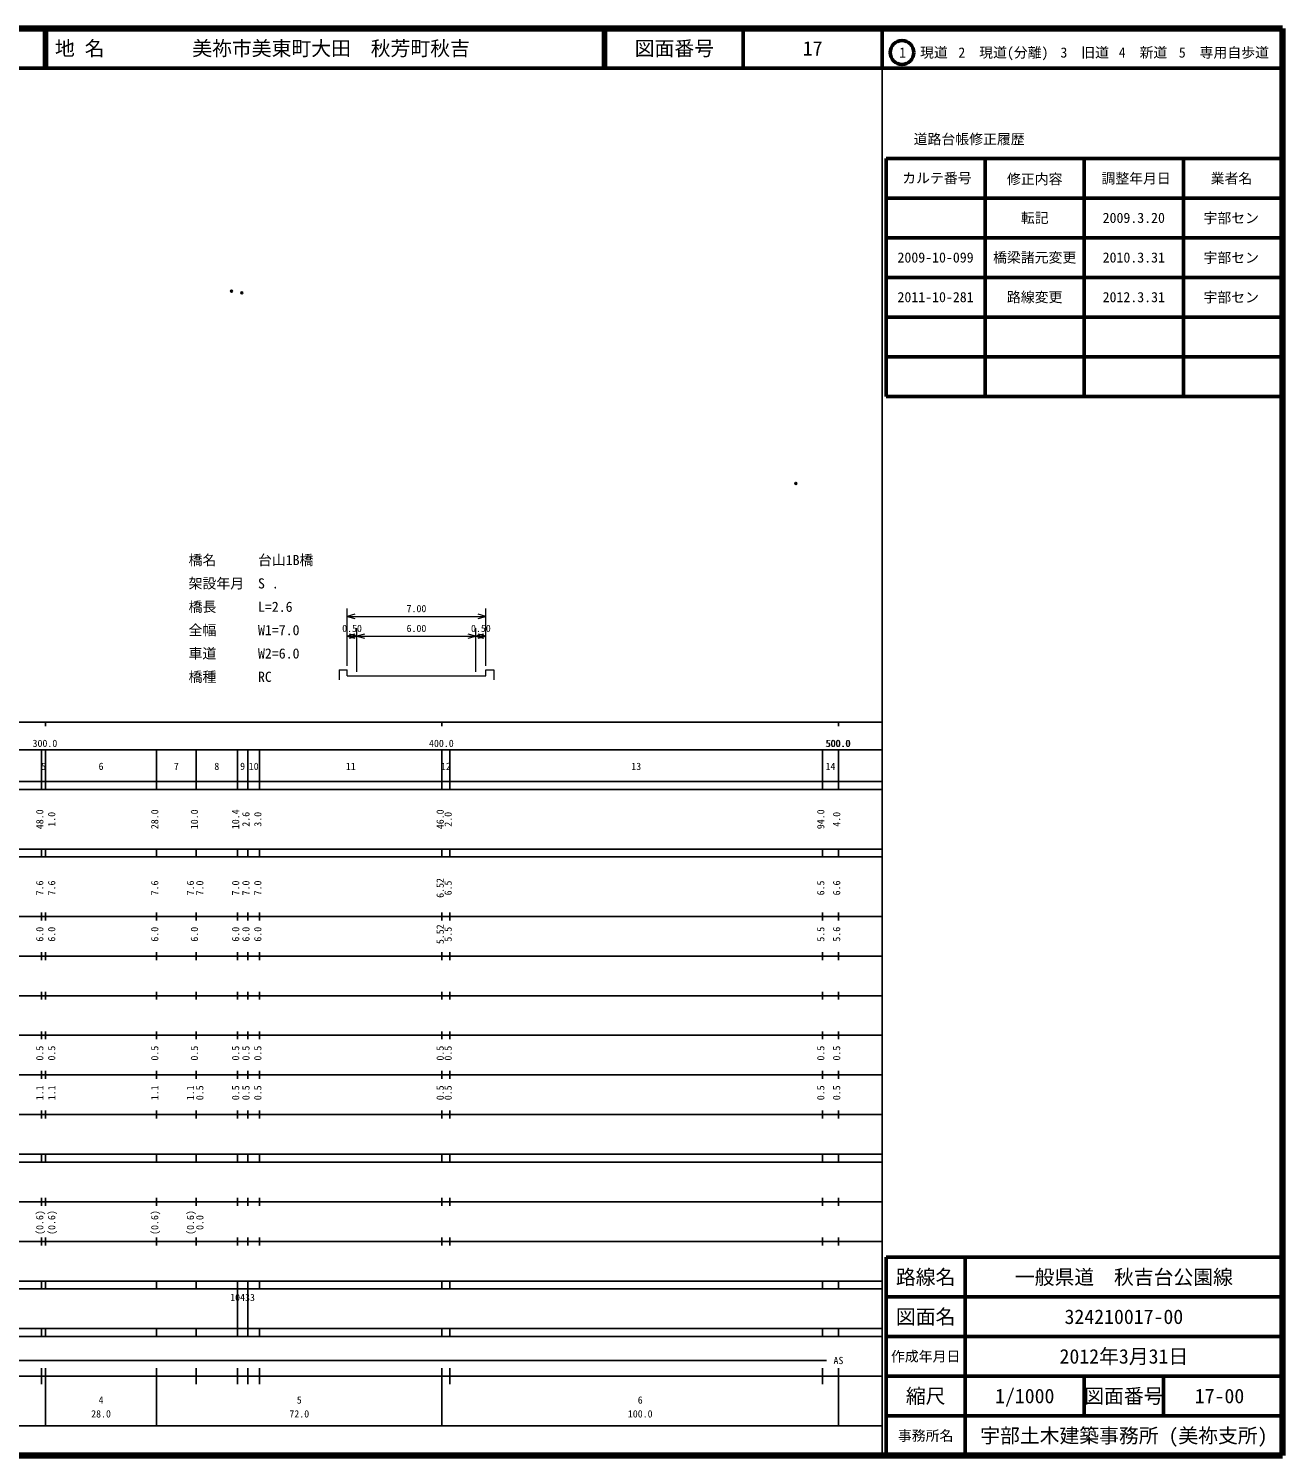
# Model space of a CAD drawing. Units: millimetres on the paper, with parts at other scales. Extents: x 40 to 680, y 20 to 380.
# Drawn here: x 363.7 to 680, y 20 to 380 of the extents above; entities that cross this region are included whole.
import ezdxf
from ezdxf.enums import TextEntityAlignment as Align

# ---------------------------------------------------------------- set-up
doc = ezdxf.new("R2010")
doc.units = ezdxf.units.MM
doc.header["$PDMODE"] = 32
doc.header["$PDSIZE"] = 0.5
doc.layers.add('S-OTRS', color=6, linetype='Continuous')
doc.layers.add('S-TTL-TXT', color=7, linetype='Continuous')
for name, color, linetype, lineweight in [('S-STR-HTXT', 7, 'Continuous', 13), ('S-TTL', 2, 'Continuous', 140), ('S-TTL-BAND', 7, 'Continuous', 25), ('S-TTL-FRAM', 2, 'Continuous', 50), ('S-TTL-LINE', 7, 'Continuous', 50)]:
    doc.layers.add(name, color=color, linetype=linetype, lineweight=lineweight)
doc.styles.add('ＭＳ ゴシック', font='')
doc.styles.get('ＭＳ ゴシック').set_extended_font_data('MS Gothic')

msp = doc.modelspace()

# ---------------------------------------------------------------- linework, layer by layer
at = {"layer": 'S-OTRS'}
for p in [(414.923, 313.765), (417.486, 313.33), (557.266, 265.239)]:
    msp.add_point(p, dxfattribs=at)
at = {"layer": 'S-STR-HTXT'}
for p, q in [((444.061, 219.199), (444.061, 233.699)), ((445.993, 232.217), (444.061, 231.699)), ((444.061, 231.699), (479.061, 231.699)), ((444.061, 231.699), (445.993, 231.182)), ((479.061, 231.699), (477.13, 232.217)), ((477.13, 231.182), (479.061, 231.699)), ((479.061, 219.199), (479.061, 233.699)), ((445.993, 227.217), (444.061, 226.699)), ((446.561, 226.699), (444.63, 227.217)), ((446.561, 217.699), (446.561, 228.699)), ((448.493, 227.217), (446.561, 226.699)), ((476.561, 226.699), (474.63, 227.217)), ((476.561, 217.699), (476.561, 228.699)), ((478.493, 227.217), (476.561, 226.699)), ((479.061, 226.699), (477.13, 227.217)), ((444.061, 226.699), (446.561, 226.699)), ((444.061, 226.699), (445.993, 226.182)), ((444.63, 226.182), (446.561, 226.699)), ((446.561, 226.699), (476.561, 226.699)), ((446.561, 226.699), (448.493, 226.182)), ((474.63, 226.182), (476.561, 226.699)), ((476.561, 226.699), (479.061, 226.699)), ((476.561, 226.699), (478.493, 226.182)), ((477.13, 226.182), (479.061, 226.699)), ((442.061, 218.199), (444.061, 218.199)), ((442.061, 218.199), (442.061, 215.699)), ((444.061, 216.699), (444.061, 218.199)), ((444.061, 216.699), (446.561, 216.699)), ((446.561, 216.699), (476.561, 216.699)), ((476.561, 216.699), (479.061, 216.699)), ((479.061, 216.699), (479.061, 218.199)), ((479.061, 218.199), (481.061, 218.199)), ((481.061, 218.199), (481.061, 215.699))]:
    msp.add_line(p, q, dxfattribs=at)
at = {"layer": 'S-TTL'}
for p, q in [((680, 380), (40, 380)), ((680, 20), (680, 380)), ((40, 20), (680, 20))]:
    msp.add_line(p, q, dxfattribs=at)
at = {"layer": 'S-TTL-BAND'}
for p, q in [((579, 20), (579, 370)), ((40, 205), (579, 205)), ((368, 205), (368, 204)), ((468, 205), (468, 204)), ((568, 205), (568, 204)), ((68, 198), (579, 198)), ((367, 188), (367, 198)), ((368, 188), (368, 198)), ((396, 188), (396, 198)), ((406, 188), (406, 198)), ((416.4, 188), (416.4, 198)), ((419, 188), (419, 198)), ((422, 188), (422, 198)), ((468, 188), (468, 198)), ((470, 188), (470, 198)), ((564, 188), (564, 198)), ((568, 188), (568, 198)), ((40, 190), (579, 190)), ((40, 188), (579, 188)), ((40, 173), (579, 173)), ((367, 171), (367, 173)), ((368, 171), (368, 173)), ((396, 171), (396, 173)), ((406, 171), (406, 173)), ((416.4, 171), (416.4, 173)), ((419, 171), (419, 173)), ((422, 171), (422, 173)), ((468, 171), (468, 173)), ((470, 171), (470, 173)), ((564, 171), (564, 173)), ((568, 171), (568, 173)), ((40, 171), (579, 171)), ((40, 156), (579, 156)), ((367, 155), (367, 157)), ((368, 155), (368, 157)), ((396, 155), (396, 157)), ((406, 155), (406, 157)), ((416.4, 155), (416.4, 157)), ((419, 155), (419, 157)), ((422, 155), (422, 157)), ((468, 155), (468, 157)), ((470, 155), (470, 157)), ((564, 155), (564, 157)), ((568, 155), (568, 157)), ((46, 146), (579, 146)), ((367, 145), (367, 147)), ((368, 145), (368, 147)), ((396, 145), (396, 147)), ((406, 145), (406, 147)), ((416.4, 145), (416.4, 147)), ((419, 145), (419, 147)), ((422, 145), (422, 147)), ((468, 145), (468, 147)), ((470, 145), (470, 147)), ((564, 145), (564, 147)), ((568, 145), (568, 147)), ((367, 135), (367, 137)), ((368, 135), (368, 137)), ((396, 135), (396, 137)), ((406, 135), (406, 137)), ((416.4, 135), (416.4, 137)), ((419, 135), (419, 137)), ((422, 135), (422, 137)), ((468, 135), (468, 137)), ((470, 135), (470, 137)), ((564, 135), (564, 137)), ((568, 135), (568, 137)), ((52, 136), (579, 136)), ((46, 126), (579, 126)), ((367, 125), (367, 127)), ((368, 125), (368, 127)), ((396, 125), (396, 127)), ((406, 125), (406, 127)), ((416.4, 125), (416.4, 127)), ((419, 125), (419, 127)), ((422, 125), (422, 127)), ((468, 125), (468, 127)), ((470, 125), (470, 127)), ((564, 125), (564, 127)), ((568, 125), (568, 127)), ((52, 116), (579, 116)), ((367, 115), (367, 117)), ((368, 115), (368, 117)), ((396, 115), (396, 117)), ((406, 115), (406, 117)), ((416.4, 115), (416.4, 117)), ((419, 115), (419, 117)), ((422, 115), (422, 117)), ((468, 115), (468, 117)), ((470, 115), (470, 117)), ((564, 115), (564, 117)), ((568, 115), (568, 117)), ((46, 106), (579, 106)), ((367, 105), (367, 107)), ((368, 105), (368, 107)), ((396, 105), (396, 107)), ((406, 105), (406, 107)), ((416.4, 105), (416.4, 107)), ((419, 105), (419, 107)), ((422, 105), (422, 107)), ((468, 105), (468, 107)), ((470, 105), (470, 107)), ((564, 105), (564, 107)), ((568, 105), (568, 107)), ((40, 96), (579, 96)), ((40, 94), (579, 94)), ((367, 94), (367, 96)), ((368, 94), (368, 96)), ((396, 94), (396, 96)), ((406, 94), (406, 96)), ((416.4, 94), (416.4, 96)), ((419, 94), (419, 96)), ((422, 94), (422, 96)), ((468, 94), (468, 96)), ((470, 94), (470, 96)), ((564, 94), (564, 96)), ((568, 94), (568, 96)), ((49, 84), (579, 84)), ((367, 83), (367, 85)), ((368, 83), (368, 85)), ((396, 83), (396, 85)), ((406, 83), (406, 85)), ((416.4, 83), (416.4, 85)), ((419, 83), (419, 85)), ((422, 83), (422, 85)), ((468, 83), (468, 85)), ((470, 83), (470, 85)), ((564, 83), (564, 85)), ((568, 83), (568, 85)), ((40, 74), (579, 74)), ((367, 73), (367, 75)), ((368, 73), (368, 75)), ((396, 73), (396, 75)), ((406, 73), (406, 75)), ((416.4, 73), (416.4, 75)), ((419, 73), (419, 75)), ((422, 73), (422, 75)), ((468, 73), (468, 75)), ((470, 73), (470, 75)), ((564, 73), (564, 75)), ((568, 73), (568, 75)), ((40, 64), (579, 64)), ((40, 62), (579, 62)), ((367, 62), (367, 64)), ((368, 62), (368, 64)), ((396, 62), (396, 64)), ((406, 62), (406, 64)), ((416.4, 62), (416.4, 64)), ((416.4, 52), (416.4, 62)), ((419, 62), (419, 64)), ((419, 52), (419, 62)), ((422, 62), (422, 64)), ((468, 62), (468, 64)), ((470, 62), (470, 64)), ((564, 62), (564, 64)), ((568, 62), (568, 64)), ((40, 52), (579, 52)), ((367, 50), (367, 52)), ((368, 50), (368, 52)), ((396, 50), (396, 52)), ((406, 50), (406, 52)), ((416.4, 50), (416.4, 52)), ((419, 50), (419, 52)), ((422, 50), (422, 52)), ((468, 50), (468, 52)), ((470, 50), (470, 52)), ((564, 50), (564, 52)), ((568, 50), (568, 52)), ((40, 50), (579, 50)), ((71, 44), (565, 44)), ((40, 40), (579, 40)), ((367, 38), (367, 42)), ((368, 27.5), (368, 42)), ((396, 27.5), (396, 42)), ((406, 38), (406, 42)), ((416.4, 38), (416.4, 42)), ((419, 38), (419, 42)), ((422, 38), (422, 42)), ((468, 27.5), (468, 42)), ((470, 38), (470, 42)), ((564, 38), (564, 42)), ((568, 27.5), (568, 42)), ((68, 27.5), (579, 27.5))]:
    msp.add_line(p, q, dxfattribs=at)
at = {"layer": 'S-TTL-FRAM'}
for p, q in [((580, 347.197), (580, 287.197)), ((580, 347.197), (680, 347.197)), ((580, 287.197), (680, 287.197)), ((680, 70), (580, 70)), ((580, 70), (580, 20))]:
    msp.add_line(p, q, dxfattribs=at)
at = {"layer": 'S-TTL-LINE'}
for p, q in [((367.75, 380), (367.75, 370)), ((368.25, 380), (368.25, 370)), ((508.747, 380), (508.747, 370)), ((509.247, 380), (509.247, 370)), ((543.997, 380), (543.997, 370)), ((579, 380), (579, 370)), ((40, 370), (680, 370)), ((605, 347.197), (605, 287.197)), ((630, 347.197), (630, 287.197)), ((655, 347.197), (655, 287.197)), ((580, 337.197), (680, 337.197)), ((580, 327.197), (680, 327.197)), ((580, 317.197), (680, 317.197)), ((580, 307.197), (680, 307.197)), ((580, 297.197), (680, 297.197)), ((600, 70), (600, 20)), ((680, 60), (580, 60)), ((680, 50), (580, 50)), ((680, 40), (580, 40)), ((630, 40), (630, 30)), ((650, 40), (650, 30)), ((680, 30), (580, 30))]:
    msp.add_line(p, q, dxfattribs=at)
msp.add_circle((584.031, 373.958), 3, dxfattribs=at)

# ---------------------------------------------------------------- texts
at = {"layer": 'S-STR-HTXT', "style": 'ＭＳ ゴシック'}
for s, p in [('橋名\u3000\u3000\u3000台山1B橋', (404.083, 243.855)), ('架設年月\u3000S .', (404.083, 237.964)), ('橋長\u3000\u3000\u3000L=2.6', (404.083, 232.073)), ('全幅\u3000\u3000\u3000W1=7.0', (404.083, 226.182)), ('車道\u3000\u3000\u3000W2=6.0', (404.083, 220.29)), ('橋種\u3000\u3000\u3000RC', (404.083, 214.399))]:
    msp.add_text(s, height=2.566, dxfattribs=at).set_placement(p, align=Align.BOTTOM_LEFT)
for s, p in [('7.00', (461.561, 232.199)), ('0.50', (445.311, 227.199)), ('6.00', (461.561, 227.199)), ('0.50', (477.811, 227.199))]:
    msp.add_text(s, height=1.833, dxfattribs=at).set_placement(p, align=Align.BOTTOM_CENTER)
at = {"layer": 'S-TTL-BAND', "style": 'ＭＳ ゴシック'}
for s, p in [('300.0', (367.844, 198.195)), ('400.0', (467.844, 198.195)), ('500.0', (567.844, 198.195)), ('500.0', (568, 198.195)), ('5', (367.5, 192.405)), ('6', (382, 192.405)), ('7', (401, 192.405)), ('8', (411.2, 192.405)), ('9', (417.7, 192.405)), ('10', (420.5, 192.405)), ('11', (445, 192.405)), ('12', (469, 192.405)), ('13', (517, 192.405)), ('14', (566, 192.405)), ('AS', (568, 42.5)), ('4', (382, 32.523)), ('5', (432, 32.523)), ('6', (518, 32.523)), ('28.0', (382, 29.033)), ('72.0', (432, 29.033)), ('100.0', (518, 29.033))]:
    msp.add_text(s, height=1.833, dxfattribs=at).set_placement(p, align=Align.BOTTOM_CENTER)
for s, p in [('48.0', (368, 180.5)), ('1.0', (371, 180.5)), ('28.0', (397, 180.5)), ('10.0', (407, 180.5)), ('10.4', (417.4, 180.5)), ('2.6', (420, 180.5)), ('3.0', (423, 180.5)), ('46.0', (469, 180.5)), ('2.0', (471, 180.5)), ('94.0', (565, 180.5)), ('4.0', (569, 180.5)), ('7.6', (368, 163.174)), ('7.6', (371, 163.174)), ('7.6', (397, 163.174)), ('7.6', (406, 163.174)), ('7.0', (408.37, 163.174)), ('7.0', (417.4, 163.174)), ('7.0', (420, 163.174)), ('7.0', (423, 163.174)), ('6.52', (469, 163.174)), ('6.5', (471, 163.174)), ('6.5', (565, 163.174)), ('6.6', (569, 163.174)), ('6.0', (368, 151.5)), ('6.0', (371, 151.5)), ('6.0', (397, 151.5)), ('6.0', (407, 151.5)), ('6.0', (417.4, 151.5)), ('6.0', (420, 151.5)), ('6.0', (423, 151.5)), ('5.52', (469, 151.5)), ('5.5', (471, 151.5)), ('5.5', (565, 151.5)), ('5.6', (569, 151.5)), ('0.5', (368, 121.5)), ('0.5', (371, 121.5)), ('0.5', (397, 121.5)), ('0.5', (407, 121.5)), ('0.5', (417.4, 121.5)), ('0.5', (420, 121.5)), ('0.5', (423, 121.5)), ('0.5', (469, 121.5)), ('0.5', (471, 121.5)), ('0.5', (565, 121.5)), ('0.5', (569, 121.5)), ('1.1', (368, 111.5)), ('1.1', (371, 111.5)), ('1.1', (397, 111.5)), ('1.1', (406, 111.5)), ('0.5', (408.37, 111.5)), ('0.5', (417.4, 111.5)), ('0.5', (420, 111.5)), ('0.5', (423, 111.5)), ('0.5', (469, 111.5)), ('0.5', (471, 111.5)), ('0.5', (565, 111.5)), ('0.5', (569, 111.5)), ('(0.6)', (368, 78.764)), ('(0.6)', (371, 78.764)), ('(0.6)', (397, 78.764)), ('(0.6)', (406, 78.764)), ('0.0', (408.37, 78.764))]:
    msp.add_text(s, height=1.833, rotation=90, dxfattribs=at).set_placement(p, align=Align.BOTTOM_CENTER)
msp.add_text('10433', height=1.833, dxfattribs=at).set_placement((414.575, 58.405), align=Align.BOTTOM_LEFT)
at = {"layer": 'S-TTL-TXT', "style": 'ＭＳ ゴシック'}
for s, p in [('地 名', (370.38, 375)), ('美祢市美東町大田\u3000秋芳町秋吉', (405.024, 375))]:
    msp.add_text(s, height=3.666, dxfattribs=at).set_placement(p, align=Align.MIDDLE_LEFT)
for s, height, p in [('図面番号', 3.666, (526.622, 375)), ('17', 3.666, (561.497, 375)), ('1\u3000現道', 2.566, (589.448, 373.958)), ('2\u3000現道(分離)', 2.566, (609.619, 373.958)), ('3\u3000旧道', 2.566, (630.121, 373.958)), ('4\u3000新道', 2.566, (644.824, 373.958)), ('5\u3000専用自歩道', 2.566, (665.228, 373.958)), ('道路台帳修正履歴', 2.566, (600.968, 352.113)), ('カルテ番号', 2.566, (592.839, 342.277)), ('修正内容', 2.566, (617.509, 342.023)), ('調整年月日', 2.566, (643.089, 342.197)), ('業者名', 2.566, (667.134, 342.197)), ('転記', 2.566, (617.5, 332.245)), ('2009.3.20', 2.566, (642.5, 332.245)), ('宇部セン', 2.566, (667.077, 332.189)), ('2009-10-099', 2.566, (592.5, 322.245)), ('橋梁諸元変更', 2.566, (617.5, 322.245)), ('2010.3.31', 2.566, (642.5, 322.245)), ('宇部セン', 2.566, (667.077, 322.189)), ('2011-10-281', 2.566, (592.5, 312.245)), ('路線変更', 2.566, (617.5, 312.245)), ('2012.3.31', 2.566, (642.5, 312.245)), ('宇部セン', 2.566, (667.077, 312.189)), ('路線名', 3.666, (590, 65)), ('路線名', 3.666, (590, 65)), ('一般県道\u3000秋吉台公園線', 3.666, (640, 65)), ('図面名', 3.666, (590, 55)), ('図面名', 3.666, (590, 55)), ('324210017-00', 3.666, (640, 55)), ('2012年3月31日', 3.666, (640, 45)), ('作成年月日', 2.566, (590, 45)), ('作成年月日', 2.566, (590, 45)), ('縮尺', 3.666, (590, 35)), ('縮尺', 3.666, (590, 35)), ('1/1000', 3.666, (615, 35)), ('図面番号', 3.666, (640, 35)), ('図面番号', 3.666, (640, 35)), ('17-00', 3.666, (664.125, 35)), ('事務所名', 2.566, (590, 25)), ('事務所名', 2.566, (590, 25)), ('宇部土木建築事務所 (美祢支所)', 3.666, (640, 25))]:
    msp.add_text(s, height=height, dxfattribs=at).set_placement(p, align=Align.MIDDLE_CENTER)

doc.saveas('drawing.dxf')
